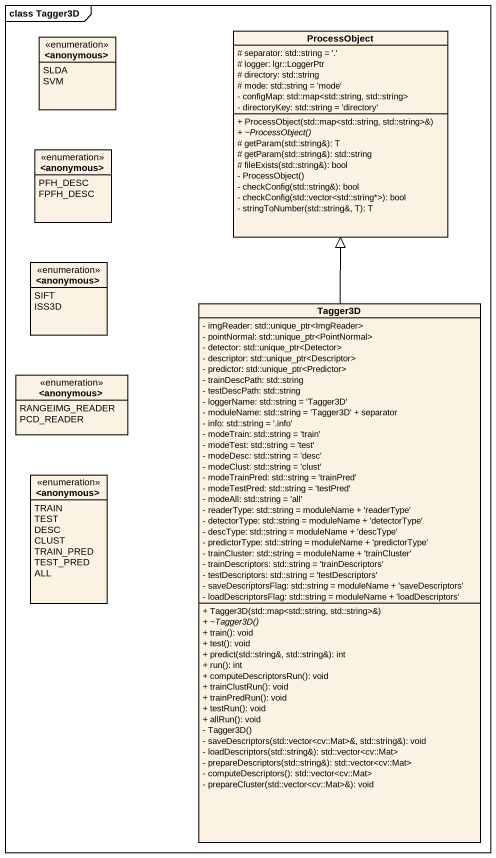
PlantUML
@startuml
mainframe class Tagger3D
hide circle
hide empty members
skinparam classAttributeIconSize 0
enum "<anonymous>" as anonymous {
  SLDA
  SVM
}
class ProcessObject {
  # separator: std::string = '.'
  # logger: lgr::LoggerPtr
  # directory: std::string
  # mode: std::string = 'mode'
  - configMap: std::map<std::string, std::string>
  - directoryKey: std::string = 'directory'
  + ProcessObject(std::map<std::string, std::string>&)
  {abstract} + ~ProcessObject()
  # getParam(std::string&): T
  # getParam(std::string&): std::string
  # fileExists(std::string&): bool
  - ProcessObject()
  - checkConfig(std::string&): bool
  - checkConfig(std::vector<std::string*>): bool
  - stringToNumber(std::string&, T): T
}
enum "<anonymous>" as anonymous_2 {
  PFH_DESC
  FPFH_DESC
}
enum "<anonymous>" as anonymous_3 {
  SIFT
  ISS3D
}
class Tagger3D {
  - imgReader: std::unique_ptr<ImgReader>
  - pointNormal: std::unique_ptr<PointNormal>
  - detector: std::unique_ptr<Detector>
  - descriptor: std::unique_ptr<Descriptor>
  - predictor: std::unique_ptr<Predictor>
  - trainDescPath: std::string
  - testDescPath: std::string
  - loggerName: std::string = 'Tagger3D'
  - moduleName: std::string = 'Tagger3D' + separator
  - info: std::string = '.info'
  - modeTrain: std::string = 'train'
  - modeTest: std::string = 'test'
  - modeDesc: std::string = 'desc'
  - modeClust: std::string = 'clust'
  - modeTrainPred: std::string = 'trainPred'
  - modeTestPred: std::string = 'testPred'
  - modeAll: std::string = 'all'
  - readerType: std::string = moduleName + 'readerType'
  - detectorType: std::string = moduleName + 'detectorType'
  - descType: std::string = moduleName + 'descType'
  - predictorType: std::string = moduleName + 'predictorType'
  - trainCluster: std::string = moduleName + 'trainCluster'
  - trainDescriptors: std::string = 'trainDescriptors'
  - testDescriptors: std::string = 'testDescriptors'
  - saveDescriptorsFlag: std::string = moduleName + 'saveDescriptors'
  - loadDescriptorsFlag: std::string = moduleName + 'loadDescriptors'
  + Tagger3D(std::map<std::string, std::string>&)
  {abstract} + ~Tagger3D()
  + train(): void
  + test(): void
  + predict(std::string&, std::string&): int
  + run(): int
  + computeDescriptorsRun(): void
  + trainClustRun(): void
  + trainPredRun(): void
  + testRun(): void
  + allRun(): void
  - Tagger3D()
  - saveDescriptors(std::vector<cv::Mat>&, std::string&): void
  - loadDescriptors(std::string&): std::vector<cv::Mat>
  - prepareDescriptors(std::string&): std::vector<cv::Mat>
  - computeDescriptors(): std::vector<cv::Mat>
  - prepareCluster(std::vector<cv::Mat>&): void
}
enum "<anonymous>" as anonymous_4 {
  RANGEIMG_READER
  PCD_READER
}
enum "<anonymous>" as anonymous_5 {
  TRAIN
  TEST
  DESC
  CLUST
  TRAIN_PRED
  TEST_PRED
  ALL
}
Tagger3D -up-|> ProcessObject
@enduml
